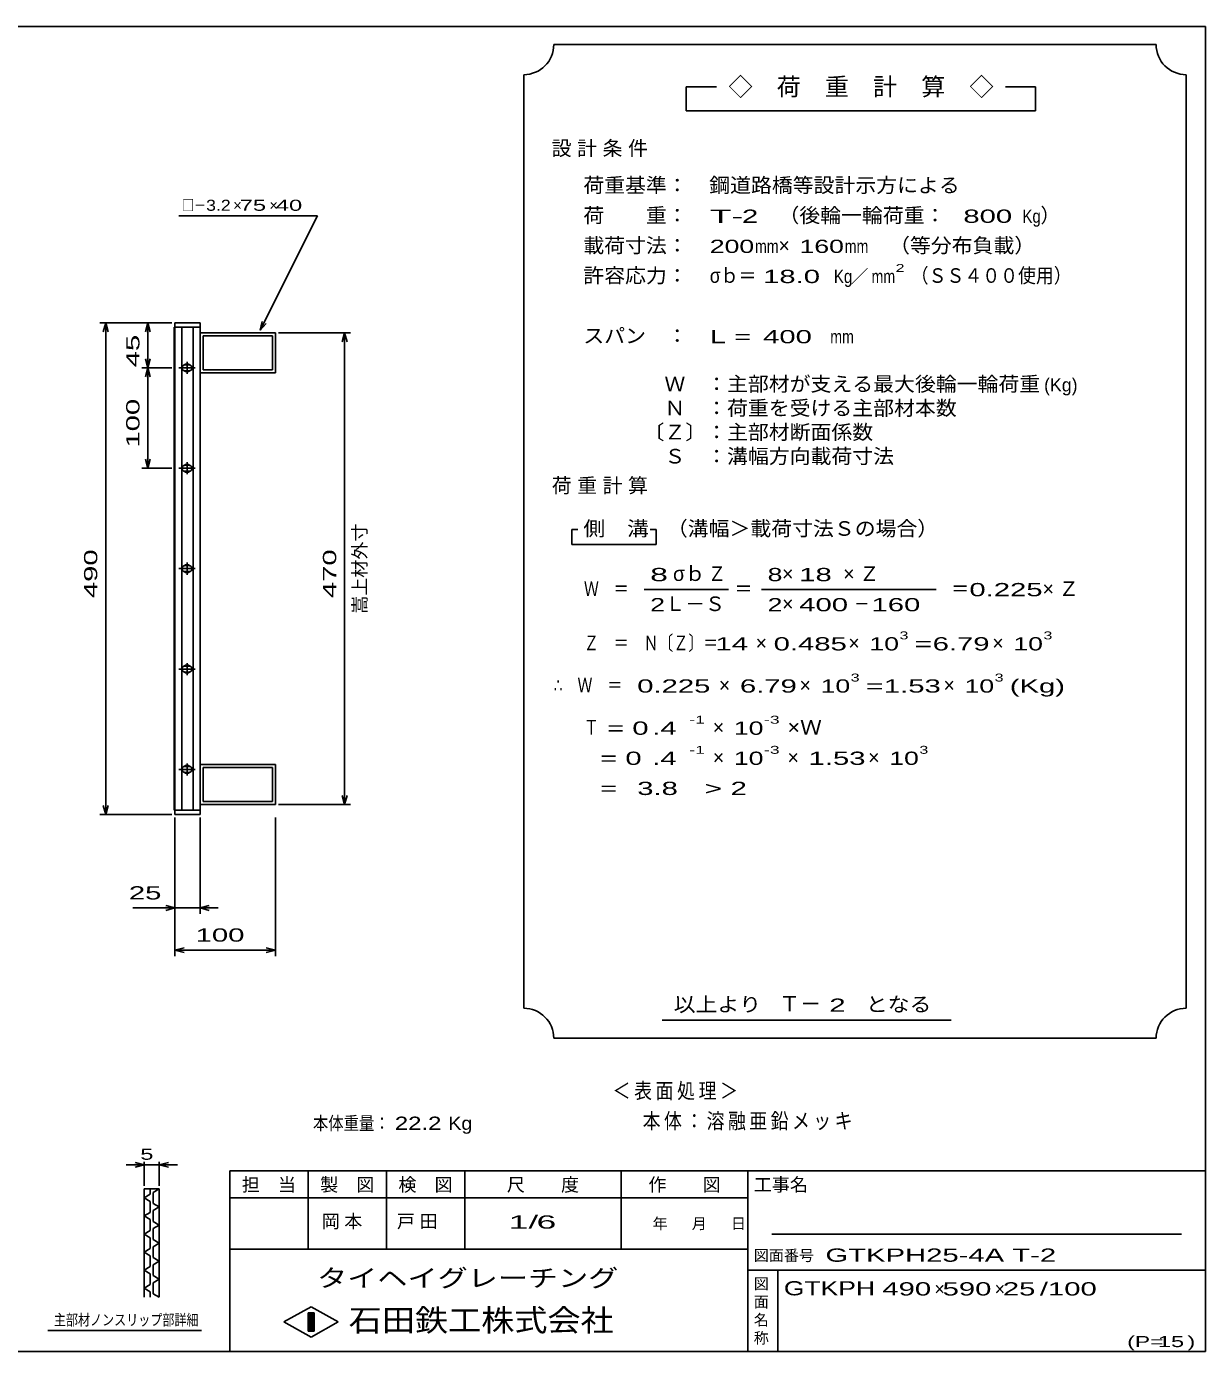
# Model space of a CAD drawing. Units: millimetres, scale not verified. Extents: x -1092 to 1039, y -770 to 632.
# Drawn here: x -136 to 1039, y -688 to 632 of the extents above; entities that cross this region are included whole.
import ezdxf
from ezdxf.enums import TextEntityAlignment as Align

# ---------------------------------------------------------------- set-up
doc = ezdxf.new("R2010")
doc.units = ezdxf.units.MM
doc.header["$LTSCALE"] = 6
for name, color, linetype, lineweight in [('0_2', 150, 'Continuous', 25), ('16', 3, 'Continuous', 25), ('22', 4, 'Continuous', 25), ('24', 2, 'Continuous', 25), ('32', 4, 'Continuous', 25)]:
    doc.layers.add(name, color=color, linetype=linetype, lineweight=lineweight)
doc.styles.add('ベクトル', font='')
doc.styles.get('ベクトル').set_extended_font_data('ベクトル')

msp = doc.modelspace()

# ---------------------------------------------------------------- linework, layer by layer
at = {"layer": '0_2'}
for p, q in [((-1037.4, 632.1), (1038.6, 632.1)), ((1038.6, 632.1), (1038.6, -687.9)), ((1038.6, -507.9), (66.6, -507.9)), ((66.6, -507.9), (66.6, -687.9)), ((144.6, -507.9), (144.6, -585.9)), ((222.6, -585.9), (222.6, -507.9)), ((300.6, -507.9), (300.6, -585.9)), ((456.6, -585.9), (456.6, -507.9)), ((582.6, -507.9), (582.6, -687.9)), ((582.6, -534.9), (66.6, -534.9)), ((1014.6, -570.9), (606.6, -570.9)), ((66.6, -585.9), (582.6, -585.9)), ((582.6, -606.9), (1038.6, -606.9)), ((612.6, -687.9), (612.6, -606.9)), ((120.6, -658.5), (147.6, -643.5)), ((147.6, -643.5), (174.6, -658.5)), ((147.6, -673.5), (120.6, -658.5)), ((144.6, -649.5), (150.6, -649.5)), ((144.6, -667.5), (144.6, -649.5)), ((144.6, -649.5), (145.8, -649.5)), ((145.8, -649.5), (145.8, -667.5)), ((147, -667.5), (147, -649.5)), ((147, -649.5), (148.2, -649.5)), ((174.6, -658.5), (147.6, -673.5)), ((148.2, -649.5), (148.2, -667.5)), ((149.4, -667.5), (149.4, -649.5)), ((149.4, -649.5), (150.6, -649.5)), ((150.6, -649.5), (150.6, -667.5)), ((150.6, -649.5), (150.6, -667.5)), ((150.6, -667.5), (144.6, -667.5)), ((145.8, -667.5), (147, -667.5)), ((148.2, -667.5), (149.4, -667.5)), ((1038.6, -687.9), (-1037.4, -687.9))]:
    msp.add_line(p, q, dxfattribs=at)
at = {"layer": '16'}
for p, q in [((11.3, -148.5), (11.3, 332.5)), ((11.3, 332.5), (12, 332.5)), ((37, 337), (12, 337)), ((12, 337), (12, 332.5)), ((12, 332.5), (37, 332.5)), ((12, 332.5), (12, -148.5)), ((37, 332.5), (12, 332.5)), ((19, 332.5), (19, -148.5)), ((30, -148.5), (30, 332.5)), ((37, 332.5), (37, 337)), ((37, -148.5), (37, 332.5)), ((37, 327), (112, 327)), ((37, 287), (37, 327)), ((40, 324), (109, 324)), ((40, 290), (40, 324)), ((109, 324), (109, 290)), ((112, 327), (112, 287)), ((16, 292), (32, 292)), ((26, 295), (22, 295)), ((24, 298), (24, 286)), ((22, 289), (26, 289)), ((112, 287), (37, 287)), ((109, 290), (40, 290)), ((24, 198), (24, 186)), ((16, 192), (32, 192)), ((26, 195), (22, 195)), ((22, 189), (26, 189)), ((26, 95), (22, 95)), ((24, 98), (24, 86)), ((16, 92), (32, 92)), ((22, 89), (26, 89)), ((16, -8), (32, -8)), ((26, -5), (22, -5)), ((22, -11), (26, -11)), ((24, -2), (24, -14)), ((26, -105), (22, -105)), ((24, -102), (24, -114)), ((112, -103), (37, -103)), ((37, -103), (37, -143)), ((112, -143), (112, -103)), ((16, -108), (32, -108)), ((22, -111), (26, -111)), ((109, -106), (40, -106)), ((40, -106), (40, -140)), ((109, -140), (109, -106)), ((37, -143), (112, -143)), ((40, -140), (109, -140)), ((12, -148.5), (11.3, -148.5)), ((12, -148.5), (37, -148.5)), ((12, -153), (12, -148.5)), ((12, -148.5), (37, -148.5)), ((37, -153), (12, -153)), ((37, -148.5), (37, -153))]:
    msp.add_line(p, q, dxfattribs=at)
for centre, radius, start, end in [((22, 292), 3, 90, 270), ((24, 292), 4, 46.6, 133.4), ((26, 292), 3, 270, 90), ((24, 292), 4, 226.6, 313.4), ((22, 192), 3, 90, 270), ((24, 192), 4, 46.6, 133.4), ((24, 192), 4, 226.6, 313.4), ((26, 192), 3, 270, 90), ((22, 92), 3, 90, 270), ((24, 92), 4, 46.6, 133.4), ((26, 92), 3, 270, 90), ((24, 92), 4, 226.6, 313.4), ((22, -8), 3, 90, 270), ((24, -8), 4, 46.6, 133.4), ((24, -8), 4, 226.6, 313.4), ((26, -8), 3, 270, 90), ((22, -108), 3, 90, 270), ((24, -108), 4, 46.6, 133.4), ((26, -108), 3, 270, 90), ((24, -108), 4, 226.6, 313.4)]:
    msp.add_arc(centre, radius, start, end, dxfattribs=at)
at = {"layer": '22'}
for p, q in [((154, 443.5), (16, 443.5)), ((97, 329.5), (154, 443.5)), ((9, 337), (-63, 337)), ((-57, 337), (-59.4, 328)), ((-54.6, 328), (-57, 337)), ((-57, 337), (-57, -153)), ((9, 337), (-21, 337)), ((-15, 337), (-17.4, 328)), ((-12.6, 328), (-15, 337)), ((-15, 337), (-15, 292)), ((97, 329.5), (98.8, 338.3)), ((97, 329.5), (103, 336.1)), ((115, 327), (187, 327)), ((181, 327), (178.6, 318)), ((183.4, 318), (181, 327)), ((181, 327), (181, -143)), ((-21, 292), (9, 292)), ((-15, 292), (-17.4, 301)), ((-15, 292), (-17.4, 283)), ((-12.6, 301), (-15, 292)), ((-12.6, 283), (-15, 292)), ((-15, 292), (-15, 192)), ((-15, 192), (-17.4, 201)), ((-12.6, 201), (-15, 192)), ((-21, 192), (9, 192)), ((-57, -153), (-59.4, -144)), ((-54.6, -144), (-57, -153)), ((187, -143), (115, -143)), ((181, -143), (178.6, -134)), ((183.4, -134), (181, -143)), ((-63, -153), (9, -153)), ((12, -156), (12, -252)), ((12, -294), (12, -156)), ((37, -252), (37, -156)), ((112, -294), (112, -156)), ((12, -246), (-30, -246)), ((12, -246), (3, -243.6)), ((3, -248.4), (12, -246)), ((12, -246), (37, -246)), ((37, -246), (46, -243.6)), ((46, -248.4), (37, -246)), ((37, -246), (55, -246)), ((12, -288), (21, -285.6)), ((21, -290.4), (12, -288)), ((12, -288), (112, -288)), ((112, -288), (103, -285.6)), ((103, -290.4), (112, -288))]:
    msp.add_line(p, q, dxfattribs=at)
at = {"layer": '24', "color": 4}
for p, q in [((989.4, 614.1), (389.4, 614.1)), ((359.4, 584.1), (359.4, -345.9)), ((1019.4, -345.9), (1019.4, 584.1)), ((551.4, 572.1), (521.4, 572.1)), ((521.4, 572.1), (521.4, 548.1)), ((869.4, 572.1), (839.4, 572.1)), ((869.4, 548.1), (869.4, 572.1)), ((521.4, 548.1), (869.4, 548.1)), ((413.4, 131.1), (407.4, 131.1)), ((407.4, 131.1), (407.4, 116.1)), ((491.4, 131.1), (485.4, 131.1)), ((491.4, 116.1), (491.4, 131.1)), ((407.4, 116.1), (491.4, 116.1)), ((479.4, 71.1), (563.4, 71.1)), ((596.4, 71.1), (770.4, 71.1)), ((497.4, -357.9), (785.4, -357.9)), ((389.4, -375.9), (989.4, -375.9))]:
    msp.add_line(p, q, dxfattribs=at)
for centre, start, end in [((359.4, 614.1), 270, 0), ((1019.4, 614.1), 180, 270), ((359.4, -375.9), 0, 90), ((1019.4, -375.9), 90, 180)]:
    msp.add_arc(centre, 30, start, end, dxfattribs=at)
at = {"layer": '32'}
for p, q in [((-18.6, -501.9), (-27.6, -499.5)), ((-18.6, -522.9), (-18.6, -498.9)), ((-3.6, -498.9), (-3.6, -522.9)), ((-3.6, -501.9), (5.4, -499.5)), ((-18.6, -501.9), (-36.6, -501.9)), ((-27.6, -504.3), (-18.6, -501.9)), ((-18.6, -501.9), (-3.6, -501.9)), ((5.4, -504.3), (-3.6, -501.9)), ((-3.6, -501.9), (14.4, -501.9)), ((-18.6, -525.9), (-3.6, -525.9)), ((-18.6, -633.9), (-18.6, -525.9)), ((-12.6, -525.9), (-12.6, -531.3)), ((-3.6, -525.9), (-9.6, -529.5)), ((-3.6, -525.9), (-3.6, -633.9)), ((-12.6, -531.3), (-18.6, -534.9)), ((-18.6, -534.9), (-12.6, -538.5)), ((-12.6, -538.5), (-12.6, -549.3)), ((-9.6, -529.5), (-9.6, -540.3)), ((-9.6, -540.3), (-3.6, -543.9)), ((-12.6, -549.3), (-18.6, -552.9)), ((-18.6, -552.9), (-12.6, -556.5)), ((-3.6, -543.9), (-9.6, -547.5)), ((-9.6, -547.5), (-9.6, -558.3)), ((-12.6, -567.3), (-18.6, -570.9)), ((-12.6, -556.5), (-12.6, -567.3)), ((-9.6, -558.3), (-3.6, -561.9)), ((-3.6, -561.9), (-9.6, -565.5)), ((-9.6, -565.5), (-9.6, -576.3)), ((-18.6, -570.9), (-12.6, -574.5)), ((-12.6, -574.5), (-12.6, -585.3)), ((-9.6, -576.3), (-3.6, -579.9)), ((-3.6, -579.9), (-9.6, -583.5)), ((-12.6, -585.3), (-18.6, -588.9)), ((-18.6, -588.9), (-12.6, -592.5)), ((-12.6, -592.5), (-12.6, -603.3)), ((-9.6, -583.5), (-9.6, -594.3)), ((-12.6, -603.3), (-18.6, -606.9)), ((-18.6, -606.9), (-12.6, -610.5)), ((-9.6, -594.3), (-3.6, -597.9)), ((-3.6, -597.9), (-9.6, -601.5)), ((-9.6, -601.5), (-9.6, -612.3)), ((-12.6, -610.5), (-12.6, -621.3)), ((-9.6, -612.3), (-3.6, -615.9)), ((-3.6, -615.9), (-9.6, -619.5)), ((-9.6, -619.5), (-9.6, -630.3)), ((-12.6, -621.3), (-18.6, -624.9)), ((-18.6, -624.9), (-12.6, -628.5)), ((-12.6, -628.5), (-12.6, -633.9)), ((-9.6, -630.3), (-3.6, -633.9)), ((38.4, -666.9), (-114.6, -666.9))]:
    msp.add_line(p, q, dxfattribs=at)

# ---------------------------------------------------------------- texts
at = {"layer": '0_2', "style": 'ベクトル'}
for s, height, p in [('担\u3000当', 13.2, (78.6, -521.7)), ('製\u3000図', 13.2, (156.6, -521.7)), ('検\u3000図', 13.2, (234.6, -521.7)), ('尺\u3000\u3000度', 13.2, (342.6, -521.7)), ('作\u3000\u3000図', 13.2, (483.6, -521.7)), ('工事名', 13.2, (588.6, -521.7)), ('年', 11, (487.8, -560.4)), ('月', 11, (526.8, -560.4)), ('日', 11, (565.8, -560.4)), ('図面番号', 11, (588.6, -592.2)), ('図', 11, (588.6, -620.4)), ('面', 11, (588.6, -638.4)), ('名', 11, (588.6, -656.4)), ('称', 11, (588.6, -674.4))]:
    msp.add_text(s, height=height, dxfattribs=at).set_placement(p, align=Align.MIDDLE_LEFT)
at = {"layer": '0_2', "color": 222, "style": 'ベクトル'}
for s, height, width, p in [('タイヘイグレーチング', 17.6, 1.25, (153.6, -614.7)), ('石田鉄工株式会社', 21.99, 1.1, (185.1, -656.7))]:
    msp.add_text(s, height=height, dxfattribs=dict(at, width=width)).set_placement(p, align=Align.MIDDLE_LEFT)
at = {"layer": '22', "color": 2, "style": 'ベクトル'}
for s, height, width, p in [('□－', 11, 0.8, (19, 454)), ('3.2', 11, 1.2, (43, 454)), (' 75 ', 11, 1.6, (70, 454)), (' 40 ', 11, 1.6, (106, 454)), (' 25 ', 13.2, 1.65, (-42, -231)), (' 100 ', 13.2, 1.65, (24.5, -273)), ('本体重量：', 13.2, 0.85, (149.4, -460.5)), (' 22.2', 13.2, 1.35, (224.4, -460.5)), ('Kg', 13.2, 1.1, (284.4, -460.5)), ('1/', 13.2, 2, (344.4, -558.9)), (' 6 ', 13.2, 2, (362.4, -558.9)), ('GTKPH25-4A T-2                 ', 13.2, 1.65, (660, -591.9)), ('GTKPH', 14.08, 1.4, (618.6, -624.9)), (' 490 ', 13.2, 1.65, (708.6, -625.5)), (' 590 ', 13.2, 1.65, (768.6, -625.5)), (' 25 ', 13.2, 1.65, (828.6, -625.5)), ('/', 13.2, 1.65, (873.6, -625.5)), (' 100 ', 13.2, 1.65, (873.6, -625.5)), ('(P=', 11, 1.55, (960.6, -678)), (' 15 ', 11, 1.6, (984.6, -678)), (')', 11, 1.6, (1020.6, -678))]:
    msp.add_text(s, height=height, dxfattribs=dict(at, width=width)).set_placement(p, align=Align.MIDDLE_LEFT)
for height, p in [(11, (70, 454)), (11, (106, 454)), (13.2, (768.6, -625.5)), (13.2, (828.6, -625.5))]:
    msp.add_text('×', height=height, dxfattribs=at).set_placement(p, align=Align.MIDDLE_LEFT)
at = {"layer": '22', "color": 2, "style": 'ベクトル', "width": 1.65}
for s, p in [(' 45 ', (-30, 284.5)), (' 100 ', (-30, 204.5)), (' 490 ', (-72, 54.5)), (' 470', (166, 54.5))]:
    msp.add_text(s, height=13.2, rotation=90, dxfattribs=at).set_placement(p, align=Align.MIDDLE_LEFT)
at = {"layer": '22', "color": 2, "style": 'ベクトル'}
msp.add_text('嵩上材外寸', height=13.2, rotation=90, dxfattribs=at).set_placement((196, 47), align=Align.MIDDLE_LEFT)
at = {"layer": '22', "color": 2, "attachment_point": 4, "style": 'ベクトル'}
for s, insert, char_height in [('\\T1.2;\\W0.85;＜表面処理＞', (447.9, -429), 15.4), ('\\T1.19;\\W0.85;本体：溶融亜鉛メッキ', (477.9, -459), 15.4), ('\\T1.25;岡本\u3000', (158.1, -558.9), 13.2), ('\\T1.25;戸田\u3000', (233.1, -558.9), 13.2)]:
    msp.add_mtext(s, dxfattribs=dict(at, insert=insert, char_height=char_height))
at = {"layer": '24', "style": 'ベクトル'}
for s, height, p in [('◇\u3000荷\u3000重\u3000計\u3000算\u3000◇', 17.6, (563.4, 572.1)), ('）', 14.5, (874.2, 444)), ('×', 14.5, (613.2, 414)), ('／', 13.2, (684.9, 383.1)), ('(Kg)', 13.2, (877.8, 275.1)), ('σｂ', 14.52, (508.2, 87)), ('×', 14.5, (616.8, 87)), ('Ｌ－Ｓ', 14.52, (500.4, 57)), ('×', 14.5, (616.8, 57)), ('×', 14.5, (590.4, 18)), ('×', 14.5, (682.8, 18)), ('×', 14.5, (826.2, 18)), ('×', 14.5, (553.8, -24)), ('×', 14.5, (634.2, -24)), ('×', 14.5, (777.6, -24)), ('×', 14.5, (547.8, -66)), ('×', 14.5, (547.8, -96)), ('×', 14.5, (622.2, -96)), ('×', 14.5, (702.6, -96)), ('Ｔ－', 15.4, (613.8, -341.4))]:
    msp.add_text(s, height=height, dxfattribs=at).set_placement(p, align=Align.MIDDLE_LEFT)
for s, height, width, p in [('荷重基準：\u3000', 14.52, 1.05, (418.8, 474)), ('鋼道路橋等設計示方による', 14.52, 1.05, (544.2, 474)), ('荷\u3000\u3000重：\u3000', 14.52, 1.05, (418.8, 444)), ('T-', 13.2, 2, (544.8, 443.1)), (' 2 ', 13.2, 1.65, (568.8, 443.1)), ('（後輪一輪荷重：', 14.52, 1.05, (613.2, 444)), ('  800', 13.2, 1.65, (781.2, 443.1)), ('Kg', 13.2, 0.85, (856.2, 443.1)), ('載荷寸法：\u3000', 14.52, 1.05, (418.8, 414)), ('\u3000（等分布負載）', 14.52, 1.05, (702.6, 414)), ('200', 13.2, 1.5, (544.8, 413.1)), ('mm', 13.2, 0.8, (589.8, 413.1)), ('160', 13.2, 1.5, (634.2, 413.1)), ('mm', 13.2, 0.8, (679.2, 413.1)), ('許容応力：\u3000', 14.52, 1.05, (418.8, 384)), ('σｂ＝', 14.52, 0.9, (544.8, 384)), (' 18.0', 13.2, 1.65, (589.8, 383.1)), ('Kg', 13.2, 0.85, (668.4, 383.1)), ('mm', 13.2, 0.8, (705.9, 383.1)), ('2', 7.92, 1.5, (729.9, 391.5)), ('（ＳＳ４００使用）', 14.52, 0.9, (744.9, 384)), ('スパン\u3000：\u3000', 14.52, 1.05, (418.8, 324)), ('L =', 13.2, 1.65, (544.8, 323.1)), (' 400 ', 13.2, 1.65, (589.8, 323.1)), ('mm', 13.2, 0.8, (664.8, 323.1)), ('\u3000Ｗ\u3000：主部材が支える最大後輪一輪荷重', 14.52, 1.05, (478.8, 276)), ('\u3000Ｎ\u3000：荷重を受ける主部材本数', 14.52, 1.05, (478.8, 252)), ('〔Ｚ〕：主部材断面係数', 14.52, 1.05, (478.8, 228)), ('\u3000Ｓ\u3000：溝幅方向載荷寸法', 14.52, 1.05, (478.8, 204)), ('側\u3000溝', 14.52, 1.1, (418.8, 132)), ('\u3000（溝幅＞載荷寸法Ｓの場合）', 14.52, 1.05, (481.2, 132)), ('8', 13.2, 1.8, (485.4, 86.1)), ('Ｚ', 14.5, 0.9, (543, 87)), ('8', 13.2, 1.5, (602.4, 86.1)), (' 18 ', 13.2, 1.65, (625.8, 86.1)), ('Ｗ\u3000＝', 14.52, 0.75, (419.4, 72)), ('＝', 14.5, 0.9, (569.4, 72)), ('＝', 14.5, 0.9, (785.4, 72)), ('0.225', 13.2, 1.65, (803.4, 71.1)), ('2', 13.2, 1.5, (485.4, 56.1)), ('2', 13.2, 1.5, (602.4, 56.1)), (' 400 ', 13.2, 1.65, (625.8, 56.1)), ('－', 14.5, 0.75, (688.8, 57)), (' 160 ', 13.2, 1.65, (697.8, 56.1)), ('Ｚ\u3000＝\u3000Ｎ〔Ｚ〕＝', 14.52, 0.75, (419.4, 18)), ('3', 7.92, 1.5, (733.8, 25.5)), ('3', 7.92, 1.5, (877.2, 25.5)), (' 14 ', 13.2, 1.65, (542.4, 17.1)), ('0.485', 13.2, 1.65, (608.4, 17.1)), ('10', 13.2, 1.5, (703.8, 17.1)), ('=', 13.2, 1.7, (748.8, 17.1)), ('6.79', 13.2, 1.65, (766.8, 17.1)), ('10', 13.2, 1.5, (847.2, 17.1)), ('3', 7.92, 1.5, (685.2, -16.5)), ('3', 7.92, 1.5, (828.6, -16.5)), ('∴\u3000Ｗ\u3000＝', 14.52, 0.75, (389.4, -24)), (' 0.225', 13.2, 1.65, (464.4, -24.9)), ('6.79', 13.2, 1.65, (574.8, -24.9)), ('10', 13.2, 1.5, (655.2, -24.9)), ('=', 13.2, 1.7, (700.2, -24.9)), ('1.53', 13.2, 1.65, (718.2, -24.9)), ('10', 13.2, 1.5, (798.6, -24.9)), ('(Kg)', 13.2, 1.65, (843.6, -24.9)), ('Ｔ', 14.5, 0.75, (419.4, -66)), (' = 0', 13.2, 1.65, (434.4, -66.9)), (' .4 ', 13.2, 1.65, (479.4, -66.9)), ('-1', 7.92, 1.65, (524.4, -58.5)), ('10', 13.2, 1.5, (568.8, -66.9)), ('-3', 7.92, 1.65, (598.8, -58.5)), ('×Ｗ', 14.52, 1.1, (622.2, -66)), ('  = 0', 13.2, 1.65, (419.4, -96.9)), (' .4 ', 13.2, 1.65, (479.4, -96.9)), ('-1', 7.92, 1.65, (524.4, -88.5)), ('10', 13.2, 1.5, (568.8, -96.9)), ('-3', 7.92, 1.65, (598.8, -88.5)), ('1.53', 13.2, 1.65, (643.2, -96.9)), ('10', 13.2, 1.5, (723.6, -96.9)), ('3', 7.92, 1.5, (753.6, -88.5)), ('  =', 13.2, 1.65, (419.4, -126.9)), (' 3.8', 13.2, 1.65, (464.4, -126.9)), ('>', 13.2, 1.7, (539.4, -126.9)), (' 2 ', 13.2, 1.65, (557.4, -126.9)), ('以上より\u3000', 14.52, 1.1, (508.8, -342)), (' 2 ', 13.2, 1.65, (655.8, -342.9)), ('となる', 14.52, 1.1, (700.2, -342))]:
    msp.add_text(s, height=height, dxfattribs=dict(at, width=width)).set_placement(p, align=Align.MIDDLE_LEFT)
at = {"layer": '24', "char_height": 14.52, "attachment_point": 4, "style": 'ベクトル'}
for s, insert in [('\\T1.28;設計条件', (387.3, 510)), ('\\T1.28;荷重計算', (387.3, 174)), ('\\T1.42;×Ｚ', (677.7, 87)), ('\\T1.42;×Ｚ', (876.3, 72))]:
    msp.add_mtext(s, dxfattribs=dict(at, insert=insert))
at = {"layer": '32', "color": 2, "style": 'ベクトル'}
for s, width, p in [(' 5 ', 1.6, (-29.1, -491.4)), ('主部材ノンスリップ部詳細', 0.8, (-108.6, -656.4))]:
    msp.add_text(s, height=11, dxfattribs=dict(at, width=width)).set_placement(p, align=Align.MIDDLE_LEFT)

doc.saveas('drawing.dxf')
